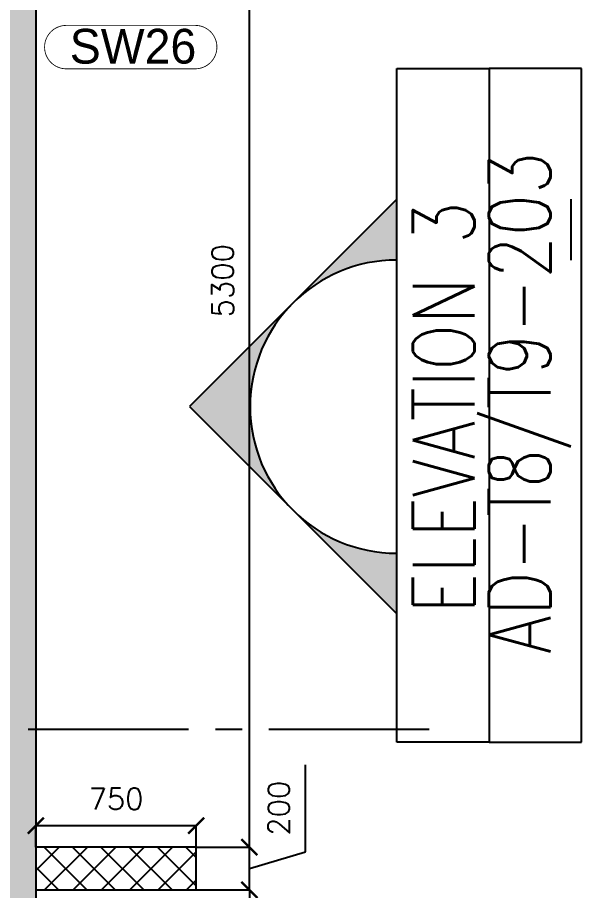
# Model space of a CAD drawing. Header units: millimetres. Extents: x 1124992 to 1258557, y -5767803 to -5695799.
# Drawn here: x 1227626 to 1230264, y -5714803 to -5710719 of the extents above; entities that cross this region are included whole.
import ezdxf

# ---------------------------------------------------------------- set-up
doc = ezdxf.new("R2010")
doc.units = ezdxf.units.MM
doc.header["$LTSCALE"] = 1000
doc.header["$MEASUREMENT"] = 0
for name, pattern in [('$1$AUDIT_D_120904163729-0', [0]), ('$36$HIDDEN', [0.375, 0.25, -0.125]), ('AUDIT_D_120904163729-0', [0]), ('T8(T9 IS SIMILAR) - TYPICAL FLOOR ELEVATION$0$AUDIT_D_120904163729-0', [0]), ('T8(T9 IS SIMILAR) - TYPICAL FLOOR ELEVATION$0$HIDDEN', [0.375, 0.25, -0.125]), ('T8_REFUGE COLUMNS$0$CENTER2', [1.125, 0.75, -0.125, 0.125, -0.125])]:
    doc.linetypes.add(name, pattern=pattern)
doc.layers.get('0').update_dxf_attribs({"linetype": 'AUDIT_D_120904163729-0'})
for name, color, linetype in [('$0$A-HATCH -160', 251, '$1$AUDIT_D_120904163729-0'), ('$21$A-DIMENSIONS', 2, '$36$HIDDEN'), ('T8(T9 IS SIMILAR) - DIMENSION & TEXTING$0$T8_REFUGE COLUMNS$0$a-section line', 92, 'Continuous'), ('T8(T9 IS SIMILAR) - TYPICAL FLOOR ELEVATION$0$A-DIM', 1, 'T8(T9 IS SIMILAR) - TYPICAL FLOOR ELEVATION$0$AUDIT_D_120904163729-0'), ('T8(T9 IS SIMILAR) - TYPICAL FLOOR ELEVATION$0$A-WALL HATCH', 252, 'T8(T9 IS SIMILAR) - TYPICAL FLOOR ELEVATION$0$AUDIT_D_120904163729-0'), ('T8(T9 IS SIMILAR) - TYPICAL FLOOR ELEVATION$0$A-WALL-FEATURES', 6, 'T8(T9 IS SIMILAR) - TYPICAL FLOOR ELEVATION$0$AUDIT_D_120904163729-0'), ('T8_REFUGE COLUMNS$0$A-CENTERLINE', 193, 'T8_REFUGE COLUMNS$0$CENTER2'), ('T8_REFUGE COLUMNS$0$A-RCC COLS', 3, 'Continuous'), ('T8_TYPICAL COLUMNS$0$A-RCC COLS', 3, 'Continuous')]:
    doc.layers.add(name, color=color, linetype=linetype)
doc.layers.add('T8(T9 IS SIMILAR)$0$D&W', color=8, linetype='Continuous', lineweight=25)
doc.layers.add('T8_REFUGE COLUMNS$0$A-COLUMN NO size reduce', color=81, linetype='Continuous', lineweight=25)
doc.layers.add('T8_REFUGE COLUMNS$1$COL-HATCH', color=7, linetype='Continuous', lineweight=25, true_color=0xa3a3a3)
doc.styles.add('T8(T9 IS SIMILAR) - DIMENSION & TEXTING$0$T8_REFUGE COLUMNS$0$TEXT1', font='simplex.shx', dxfattribs={"width": 0.8})
doc.styles.add('T8(T9 IS SIMILAR) - TYPICAL FLOOR ELEVATION$0$Romans 1', font='romans.shx', dxfattribs={"height": 100})
doc.styles.add('T8_REFUGE COLUMNS$0$STANDARD', font='GOTHIC.TTF')
doc.dimstyles.new('T8(T9 IS SIMILAR) - TYPICAL FLOOR ELEVATION$0$ALPINE S', dxfattribs={"dimscale": 0, "dimtxt": 100, "dimasz": 75, "dimexe": 0, "dimexo": 0, "dimgap": 75, "dimtad": 1, "dimdec": 0, "dimzin": 0, "dimdsep": 46, "dimtxsty": 'T8(T9 IS SIMILAR) - TYPICAL FLOOR ELEVATION$0$Romans 1', "dimblk": 'T8(T9 IS SIMILAR) - TYPICAL FLOOR ELEVATION$0$_ArchTick', "dimcen": 0.09, "dimclrd": 256, "dimclre": 256, "dimclrt": 7, "dimadec": 0, "dimazin": 0, "dimtfac": 1, "dimtdec": 0, "dimtofl": 0, "dimtmove": 1, "dimatfit": 0, "dimldrblk": 'T8(T9 IS SIMILAR) - TYPICAL FLOOR ELEVATION$0$_Open90', "dimfxl": 1, "dimtolj": 1, "dimtzin": 0, "dimarcsym": 0})

# ---------------------------------------------------------------- blocks, each defined once
blk = doc.blocks.new('T8(T9 IS SIMILAR) - DIMENSION & TEXTING')
at = {"layer": 'T8(T9 IS SIMILAR) - DIMENSION & TEXTING$0$T8_REFUGE COLUMNS$0$a-section line', "extrusion": (1.108003958524235e-09, 6.496915289440713e-15, 1)}
h = blk.add_hatch(color=8, dxfattribs=at)
edge = h.paths.add_edge_path()
edge.add_line((1229399.609195229, -5711853.173443877), (1229399.609195223, -5711569.105782742))
edge.add_line((1229399.609195224, -5711569.105782742), (1228429.741534007, -5712538.973443981))
edge.add_line((1228429.741534006, -5712538.973443982), (1229399.609195238, -5713508.841105187))
edge.add_line((1229399.60919524, -5713508.841105186), (1229399.609195234, -5713224.773444051))
edge.add_ellipse((1229399.609195231, -5712538.973443964), major_axis=(-484.9338306081196, -484.9338306178915), ratio=0.9999999999999926, start_angle=-134.99999999999972, end_angle=45.00000000000023, ccw=False)
at = {"layer": 'T8(T9 IS SIMILAR) - DIMENSION & TEXTING$0$T8_REFUGE COLUMNS$0$a-section line', "linetype": 'Continuous'}
for p, q in [((1229399.609195178, -5710957.286793849, 0.4895635742985152), (1229831.609195243, -5710957.286793835, 0.4895630956539849)), ((1229399.609195359, -5714108.352758926, 0.4895635743115777), (1229399.609195178, -5710957.286793849, 0.4895635742985152)), ((1230263.60919531, -5710957.286793821, 0.4895626170095483), (1229831.609195243, -5710957.286793835, 0.4895630956539849)), ((1229831.609195243, -5710957.286793835, 0.4895630956539849), (1229831.609195431, -5714108.352758878, 0.4895630955933667)), ((1229831.609195243, -5710957.286793835, 0.4895630956539849), (1229831.609195431, -5714108.352758878, 0.4895630955933667)), ((1230263.609195495, -5714108.352758863, 0.4895626169488386), (1230263.60919531, -5710957.286793821, 0.4895626170095483)), ((1229399.609195174, -5711569.105782631, 0.4895635743097583), (1228429.741533963, -5712538.973443872, 0.4895646488787379)), ((1230214.962586144, -5711853.173443747, 0.4895626169825928), (1230214.962586137, -5711569.105782601, 0.4895626170058076)), ((1228429.741533963, -5712538.973443872, 0.4895646488787379), (1229399.6091952, -5713508.841105098, 0.4895635743162135)), ((1229831.609195431, -5714108.352758878, 0.4895630955933667), (1229399.609195359, -5714108.352758926, 0.4895635743115777)), ((1229831.609195431, -5714108.352758878, 0.4895630955933667), (1230263.609195495, -5714108.352758863, 0.4895626169488386))]:
    blk.add_line(p, q, dxfattribs=at)
at = {"layer": 'T8(T9 IS SIMILAR) - DIMENSION & TEXTING$0$T8_REFUGE COLUMNS$0$a-section line', "extrusion": (1.108003958448512e-09, 6.496977858826562e-15, 1)}
blk.add_ellipse((1229399.609195183, -5712538.973443846, 0.489563574315766), major_axis=(-484.933830608124, -484.9338306178947, 5.373117545037624e-07), ratio=0.9999999999999875, start_param=3.926990816987248, end_param=7.068583470577041, dxfattribs=at)
at = {"layer": 'T8(T9 IS SIMILAR) - DIMENSION & TEXTING$0$T8_REFUGE COLUMNS$0$a-section line', "linetype": 'Continuous', "extrusion": (1.108003958458097e-09, 6.496949109750782e-15, 0.9999999999999998)}
blk.add_ellipse((1229399.609195183, -5712538.973443846, 0.489563574315766), major_axis=(-484.9338306178886, 484.9338306081182, 5.373054533244497e-07), ratio=0.9999999999999856, start_param=5.497787143782131, end_param=8.639379797371923, dxfattribs=at)
at = {"layer": 'T8(T9 IS SIMILAR) - DIMENSION & TEXTING$0$T8_REFUGE COLUMNS$0$a-section line', "extrusion": (1.108003958470505e-09, -6.496870584158025e-15, 1), "char_height": 288.0000000000001, "width": 3463.413954958071, "attachment_point": 5, "style": 'T8(T9 IS SIMILAR) - DIMENSION & TEXTING$0$T8_REFUGE COLUMNS$0$TEXT1'}
for s, insert, text_direction in [('AD-{\\W0.7;T8/}T9-203', (1230022.203985491, -5712521.173179023, 0.4895628528285065), (-5.798377871127395e-11, 1, 6.496934830414365e-15)), ('ELEVATION 3', (1229618.914847482, -5712542.954253091, 0.4895633312930328), (-5.798355667475089e-11, 1, 6.496934830168347e-15))]:
    blk.add_mtext(s, dxfattribs=dict(at, insert=insert, text_direction=text_direction))
blk = doc.blocks.new('T8_REFUGE COLUMNS')
at = {"layer": 'T8_REFUGE COLUMNS$1$COL-HATCH', "linetype": 'ByBlock'}
h = blk.add_hatch(color=256, dxfattribs=at)
h.dxf.hatch_style = 1
h.paths.add_polyline_path([(1227712.069074492, -5718799.863253396), (1227362.069074492, -5718799.863253396), (1227362.069074492, -5709299.863253396), (1227712.069074492, -5709299.863253396)])
at = {"layer": 'T8_REFUGE COLUMNS$0$A-CENTERLINE'}
blk.add_line((1229551.222023316, -5714049.863253396), (1182156.903157666, -5714049.863253396), dxfattribs=at)
at = {"layer": 'T8_REFUGE COLUMNS$0$A-COLUMN NO size reduce', "linetype": 'ByBlock', "const_width": 3.9}
blk.add_lwpolyline([(1227854.182349034, -5710958.811504558, -1), (1227854.182349033, -5710755.63679348), (1228457.03415053, -5710755.636793478, -1), (1228457.03415053, -5710958.811504559)], format="xyb", close=True, dxfattribs=at)
at = {"layer": 'T8_REFUGE COLUMNS$0$A-RCC COLS', "linetype": 'ByBlock'}
blk.add_lwpolyline([(1227712.069074492, -5718799.863253396), (1227362.069074492, -5718799.863253396), (1227362.069074492, -5709299.863253396), (1227712.069074492, -5709299.863253396)], close=True, dxfattribs=at)
at = {"layer": 'T8_REFUGE COLUMNS$0$A-COLUMN NO size reduce', "linetype": 'ByBlock', "insert": (1227870.432349034, -5710771.886793479), "char_height": 162.5, "attachment_point": 1, "style": 'T8_REFUGE COLUMNS$0$STANDARD'}
blk.add_mtext_dynamic_manual_height_columns('SW26', width=444.6849770843983, gutter_width=500, heights=[0], dxfattribs=at)
blk = doc.blocks.new('T8_TYPICAL COLUMNS')
at = {"layer": 'T8_TYPICAL COLUMNS$0$A-RCC COLS', "linetype": 'ByBlock'}
blk.add_blockref('T8_REFUGE COLUMNS', (0, 0), dxfattribs=at)
blk = doc.blocks.new('T8(T9 IS SIMILAR) - TYPICAL FLOOR ELEVATION$0$_ArchTick')
at = {"color": 0, "linetype": 'ByBlock', "const_width": 0.15}
blk.add_lwpolyline([(-0.5, -0.5), (0.5, 0.5)], dxfattribs=at)
blk = doc.blocks.new('*D749')
at = {"layer": 'T8(T9 IS SIMILAR) - TYPICAL FLOOR ELEVATION$0$A-DIM', "linetype": 'T8(T9 IS SIMILAR) - TYPICAL FLOOR ELEVATION$0$HIDDEN', "lineweight": -2, "transparency": 16777216}
for p, q in [((1227712.069074492, -5714599.861791853), (1227712.069074492, -5714499.068370002)), ((1228462.069074492, -5714599.862766215), (1228462.069074492, -5714499.068370002))]:
    blk.add_line(p, q, dxfattribs=at)
at = {"layer": 'T8(T9 IS SIMILAR) - TYPICAL FLOOR ELEVATION$0$A-DIM', "lineweight": -2, "transparency": 16777216}
blk.add_line((1227712.069074492, -5714499.068370002), (1228462.069074492, -5714499.068370002), dxfattribs=at)
at = {"layer": 'T8(T9 IS SIMILAR) - TYPICAL FLOOR ELEVATION$0$A-DIM', "linetype": 'ByBlock', "lineweight": -2, "transparency": 16777216, "xscale": 75, "yscale": 75, "zscale": 75, "rotation": 180}
blk.add_blockref('T8(T9 IS SIMILAR) - TYPICAL FLOOR ELEVATION$0$_ArchTick', (1227712.069074492, -5714499.068370002), dxfattribs=at)
at = {"layer": 'T8(T9 IS SIMILAR) - TYPICAL FLOOR ELEVATION$0$A-DIM', "linetype": 'ByBlock', "lineweight": -2, "transparency": 16777216, "xscale": 75, "yscale": 75, "zscale": 75}
blk.add_blockref('T8(T9 IS SIMILAR) - TYPICAL FLOOR ELEVATION$0$_ArchTick', (1228462.069074492, -5714499.068370002), dxfattribs=at)
at = {"layer": 'T8(T9 IS SIMILAR) - TYPICAL FLOOR ELEVATION$0$A-DIM', "color": 7, "linetype": 'ByBlock', "transparency": 16777216, "insert": (1228087.069074492, -5714374.068370002), "char_height": 100, "attachment_point": 5, "style": 'T8(T9 IS SIMILAR) - TYPICAL FLOOR ELEVATION$0$Romans 1'}
blk.add_mtext('\\A1;750', dxfattribs=at)
blk = doc.blocks.new('T8(T9 IS SIMILAR) - TYPICAL FLOOR ELEVATION$0$_Open90')
at = {"color": 0, "linetype": 'ByBlock', "lineweight": -2}
for p, q in [((0, 0), (-1, 0)), ((-0.5, 0.5), (0, 0)), ((0, 0), (-0.5, -0.5))]:
    blk.add_line(p, q, dxfattribs=at)
blk = doc.blocks.new('*D750')
at = {"layer": 'T8(T9 IS SIMILAR) - TYPICAL FLOOR ELEVATION$0$A-DIM', "lineweight": -2, "transparency": 16777216}
for p, q in [((1228973.001790087, -5714621.112766215), (1228973.001790087, -5714213.969909072)), ((1228710.501790087, -5714599.862766215), (1228710.501790087, -5714524.862766215)), ((1228710.501790087, -5714799.862766215), (1228710.501790087, -5714599.862766215)), ((1228710.501790087, -5714699.862766215), (1228973.001790087, -5714621.112766215)), ((1228710.501790087, -5714799.862766215), (1228710.501790087, -5714874.862766215))]:
    blk.add_line(p, q, dxfattribs=at)
at = {"layer": 'T8(T9 IS SIMILAR) - TYPICAL FLOOR ELEVATION$0$A-DIM', "linetype": 'T8(T9 IS SIMILAR) - TYPICAL FLOOR ELEVATION$0$HIDDEN', "lineweight": -2, "transparency": 16777216}
for p, q in [((1228462.069074492, -5714599.862766215), (1228710.501790087, -5714599.862766215)), ((1228462.069074492, -5714799.862766215), (1228710.501790087, -5714799.862766215))]:
    blk.add_line(p, q, dxfattribs=at)
at = {"layer": 'T8(T9 IS SIMILAR) - TYPICAL FLOOR ELEVATION$0$A-DIM', "linetype": 'ByBlock', "lineweight": -2, "transparency": 16777216, "xscale": 75, "yscale": 75, "zscale": 75}
for p, rotation in [((1228710.501790087, -5714599.862766215), 270), ((1228710.501790087, -5714799.862766215), 90)]:
    blk.add_blockref('T8(T9 IS SIMILAR) - TYPICAL FLOOR ELEVATION$0$_ArchTick', p, dxfattribs=dict(at, rotation=rotation))
at = {"layer": 'T8(T9 IS SIMILAR) - TYPICAL FLOOR ELEVATION$0$A-DIM', "color": 7, "linetype": 'ByBlock', "transparency": 16777216, "insert": (1228848.001790088, -5714417.541337643), "char_height": 100, "attachment_point": 5, "rotation": 90, "style": 'T8(T9 IS SIMILAR) - TYPICAL FLOOR ELEVATION$0$Romans 1'}
blk.add_mtext('\\A1;200', dxfattribs=at)
blk = doc.blocks.new('*D751')
at = {"layer": 'T8(T9 IS SIMILAR) - TYPICAL FLOOR ELEVATION$0$A-DIM', "linetype": 'T8(T9 IS SIMILAR) - TYPICAL FLOOR ELEVATION$0$HIDDEN', "lineweight": -2, "transparency": 16777216}
for p, q in [((1227712.069074492, -5709299.863253396), (1228710.501790087, -5709299.863253396)), ((1228462.069074492, -5714599.862766215), (1228710.501790087, -5714599.862766215))]:
    blk.add_line(p, q, dxfattribs=at)
at = {"layer": 'T8(T9 IS SIMILAR) - TYPICAL FLOOR ELEVATION$0$A-DIM', "lineweight": -2, "transparency": 16777216}
blk.add_line((1228710.501790087, -5714599.862766215), (1228710.501790087, -5709299.863253396), dxfattribs=at)
at = {"layer": 'T8(T9 IS SIMILAR) - TYPICAL FLOOR ELEVATION$0$A-DIM', "linetype": 'ByBlock', "lineweight": -2, "transparency": 16777216, "xscale": 75, "yscale": 75, "zscale": 75}
for p, rotation in [((1228710.501790087, -5709299.863253396), 90), ((1228710.501790087, -5714599.862766215), 270)]:
    blk.add_blockref('T8(T9 IS SIMILAR) - TYPICAL FLOOR ELEVATION$0$_ArchTick', p, dxfattribs=dict(at, rotation=rotation))
at = {"layer": 'T8(T9 IS SIMILAR) - TYPICAL FLOOR ELEVATION$0$A-DIM', "color": 7, "linetype": 'ByBlock', "transparency": 16777216, "insert": (1228585.501790088, -5711949.863009805), "char_height": 100, "attachment_point": 5, "rotation": 90, "style": 'T8(T9 IS SIMILAR) - TYPICAL FLOOR ELEVATION$0$Romans 1'}
blk.add_mtext('\\A1;5300', dxfattribs=at)
blk = doc.blocks.new('T8(T9 IS SIMILAR) - TYPICAL FLOOR ELEVATION')
at = {"layer": 'T8(T9 IS SIMILAR) - TYPICAL FLOOR ELEVATION$0$A-WALL HATCH', "linetype": 'ByBlock'}
h = blk.add_hatch(dxfattribs=at)
h.set_pattern_fill('ANSI37', color=256, scale=750, angle=90)
h.set_pattern_definition([(135, (-4500972.508046702, -6862799.347958369), (-66.29126073623884, -66.29126073623883), []), (225, (-4500972.508046702, -6862799.347958369), (66.29126073623883, -66.29126073623884), [])])
h.paths.add_polyline_path([(1228462.069074492, -5714799.862766215), (1228462.069074492, -5714599.862766215), (1227712.069074492, -5714599.863740577), (1227712.069074492, -5714799.863740576)])
at = {"layer": 'T8(T9 IS SIMILAR) - TYPICAL FLOOR ELEVATION$0$A-WALL-FEATURES', "linetype": 'ByBlock'}
blk.add_lwpolyline([(1228462.069074492, -5714799.862766215), (1228462.069074492, -5714599.862766215), (1227712.069074492, -5714599.863740577), (1227712.069074492, -5714799.863740576)], close=True, dxfattribs=at)
at = {"layer": 'T8(T9 IS SIMILAR) - TYPICAL FLOOR ELEVATION$0$A-DIM', "linetype": 'ByBlock'}
for base, p1, p2, angle, picture, middle in [((1228710.501790087, -5709299.863253396), (1228462.069074492, -5714599.862766215, 0.2628686639595157), (1227712.069074492, -5709299.863253396), 90, '*D751', (1228585.501790088, -5711949.863009805)), ((1228710.501790087, -5714599.862766215), (1228462.069074492, -5714799.862766215), (1228462.069074492, -5714599.862766215), 90, '*D750', (1228848.001790088, -5714546.112766215)), ((1228462.069074492, -5714499.068370002, 0.2628686639595157), (1227712.069074492, -5714599.861791853, 0.2628686639595157), (1228462.069074492, -5714599.862766215, 0.2628686639595157), 180, '*D749', (1228087.069074492, -5714374.068370002, 0.2628686639595157))]:
    dim = blk.add_linear_dim(base=base, p1=p1, p2=p2, angle=angle, dimstyle='T8(T9 IS SIMILAR) - TYPICAL FLOOR ELEVATION$0$ALPINE S', override={"dimscale": 1, "dimfxl": 5, "dimarcsym": 1}, dxfattribs=at)
    dim.commit()
    dim.dimension.update_dxf_attribs({"geometry": picture, "text_midpoint": middle})
blk = doc.blocks.new('T8(T9 IS SIMILAR)')
at = {"layer": 'T8(T9 IS SIMILAR)$0$D&W', "linetype": 'ByBlock'}
blk.add_blockref('T8(T9 IS SIMILAR) - TYPICAL FLOOR ELEVATION', (1.862645149230957e-09, 0), dxfattribs=at)
blk.add_blockref('T8_TYPICAL COLUMNS', (1.862645149230957e-09, 0), dxfattribs=at)

msp = doc.modelspace()

# ---------------------------------------------------------------- block references
at = {"layer": '$21$A-DIMENSIONS', "linetype": 'ByBlock'}
msp.add_blockref('T8(T9 IS SIMILAR)', (0, 0), dxfattribs=at)

# ---------------------------------------------------------------- next in the draw order: block references
at = {"layer": '$0$A-HATCH -160', "linetype": 'ByBlock'}
msp.add_blockref('T8(T9 IS SIMILAR) - DIMENSION & TEXTING', (0, 0), dxfattribs=at)

doc.saveas('drawing.dxf')
